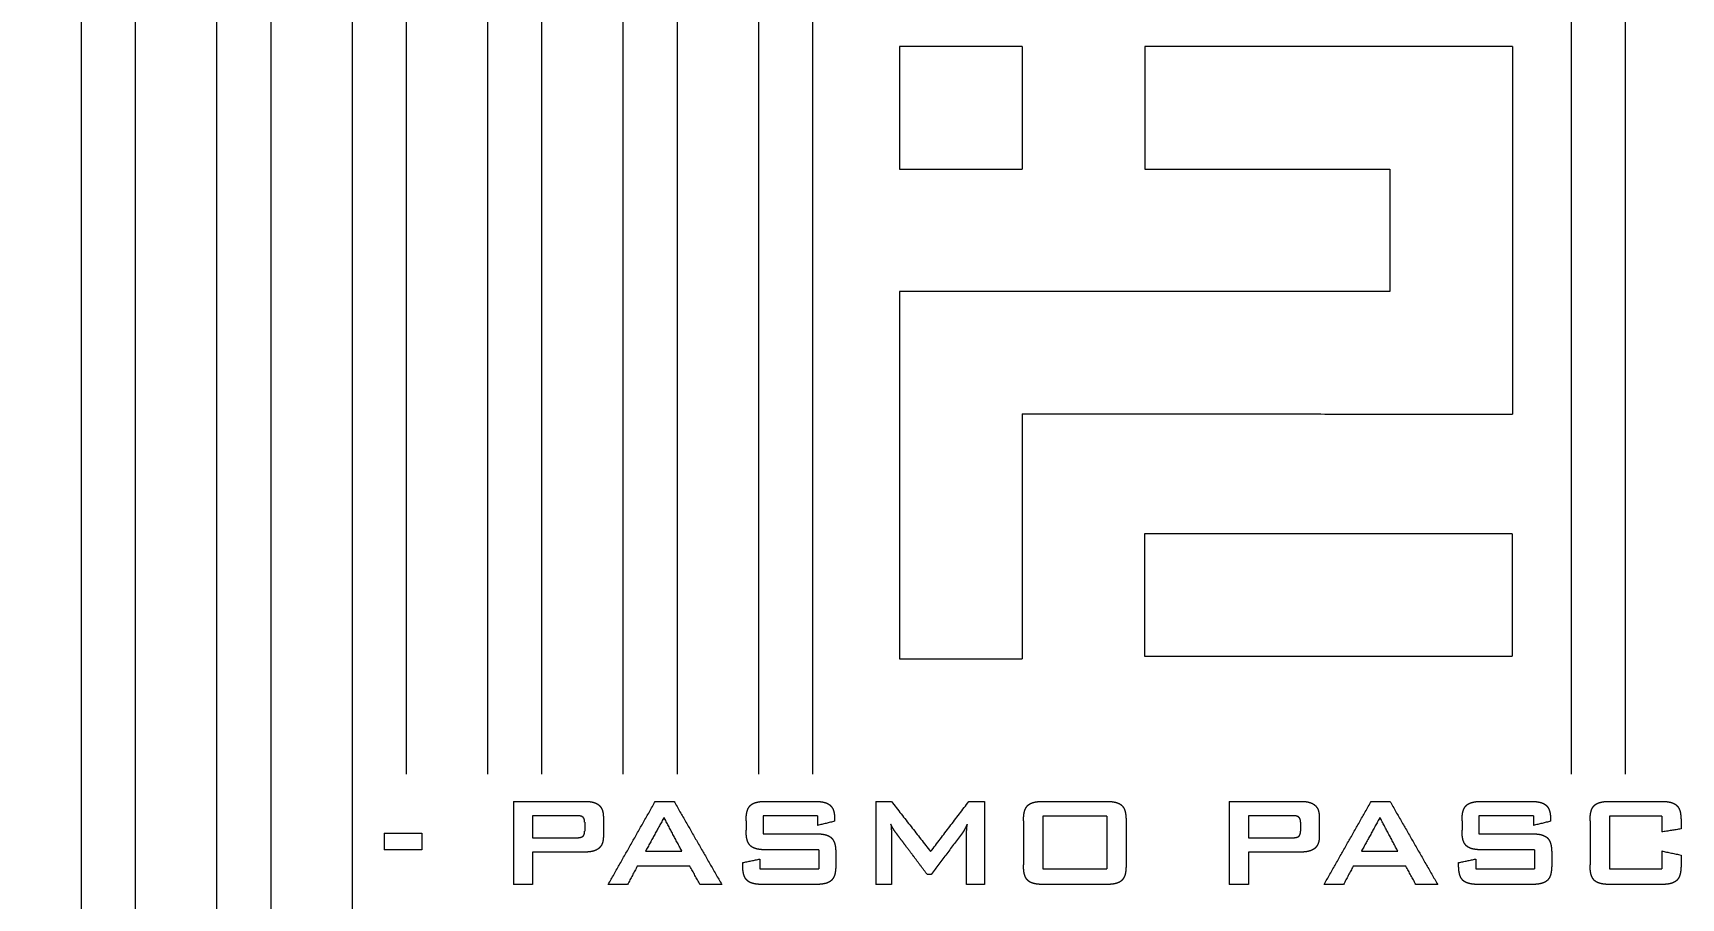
# Model space of a CAD drawing. Header units: millimetres. Extents: x 101 to 1819, y 134 to 1482.
# Drawn here: x 341.2 to 402, y 1098.3 to 1130.3 of the extents above; entities that cross this region are included whole.
import ezdxf

# ---------------------------------------------------------------- set-up
doc = ezdxf.new("R2010")
doc.units = ezdxf.units.MM
doc.layers.add('1', color=7, linetype='Continuous', lineweight=18)
doc.layers.add('尺寸线层', color=3, linetype='Continuous', lineweight=18)
doc.styles.add('HZ', font='', dxfattribs={"width": 0.8})
doc.styles.get('HZ').set_extended_font_data('宋体')
doc.dimstyles.new('JP20', dxfattribs={"dimtxt": 20, "dimasz": 18, "dimexe": 0.18, "dimexo": 0.0625, "dimgap": 0.09, "dimtad": 1, "dimdec": 1, "dimzin": 12, "dimdsep": 46, "dimtxsty": 'HZ', "dimcen": 0.09, "dimdle": 36, "dimclrd": 136, "dimclre": 4, "dimclrt": 6, "dimadec": 0, "dimazin": 0, "dimtfac": 1, "dimtdec": 1, "dimtmove": 0, "dimatfit": 3, "dimfxl": 1, "dimtolj": 1, "dimarcsym": 0})

# ---------------------------------------------------------------- blocks, each defined once
blk = doc.blocks.new('*X10')
at = {"layer": 'Defpoints', "color": 0}
for p in [(391.988, 1350.095), (123.921, 893.095), (310.856, 893.095)]:
    blk.add_point(p, dxfattribs=at)
at = {"layer": '尺寸线层', "color": 4, "linetype": 'Continuous', "lineweight": -2}
for p, q in [((391.926, 1350.095), (123.741, 1350.095)), ((310.794, 893.095), (123.741, 893.095))]:
    blk.add_line(p, q, dxfattribs=at)
at = {"layer": '尺寸线层', "color": 136, "linetype": 'Continuous', "lineweight": -2}
blk.add_line((123.921, 1332.095), (123.921, 911.095), dxfattribs=at)
at = {"layer": '尺寸线层', "color": 136}
for points in [[(126.921, 1332.095), (120.921, 1332.095), (123.921, 1350.095)], [(120.921, 911.095), (126.921, 911.095), (123.921, 893.095)]]:
    blk.add_solid(points, dxfattribs=at)
at = {"layer": '尺寸线层', "color": 6, "insert": (113.831, 1121.595), "char_height": 20, "attachment_point": 5, "rotation": 90, "style": 'HZ', "bg_fill": 3, "box_fill_scale": 1.1, "bg_fill_color": 256, "bg_fill_true_color": 13158600, "bg_fill_transparency": 0}
blk.add_mtext('\\A1;457', dxfattribs=at)

msp = doc.modelspace()

# ---------------------------------------------------------------- linework, layer by layer
at = {"layer": '1', "color": 0, "linetype": 'Continuous', "lineweight": 15}
for p, q in [((342.988, 1298.094), (342.988, 998.741)), ((344.988, 1298.094), (344.988, 997.748)), ((347.988, 1298.093), (347.988, 996.194)), ((349.988, 1247.969), (349.988, 995.118)), ((352.988, 1240.066), (352.988, 993.442)), ((354.988, 1236.857), (354.988, 1102.921)), ((357.988, 1233.239), (357.988, 1102.921)), ((359.988, 1231.337), (359.988, 1102.921)), ((399.988, 1216.295), (399.988, 1102.921)), ((362.988, 1215.794), (362.988, 1102.921)), ((364.988, 1215.795), (364.988, 1102.921)), ((397.988, 1215.795), (397.988, 1102.921)), ((367.988, 1200.135), (367.988, 1102.921)), ((369.988, 1196.943), (369.988, 1102.921)), ((373.195, 1129.797), (373.195, 1125.272)), ((377.72, 1129.797), (377.72, 1125.272)), ((382.247, 1129.797), (382.247, 1125.272)), ((395.821, 1129.797), (395.821, 1116.223)), ((391.296, 1125.272), (391.296, 1120.753)), ((377.726, 1116.228), (377.726, 1107.182)), ((382.238, 1111.801), (382.238, 1107.276)), ((395.811, 1111.801), (395.811, 1107.276)), ((358.944, 1101.921), (358.944, 1098.849)), ((372.321, 1101.921), (372.321, 1098.849)), ((376.334, 1101.921), (376.334, 1098.849)), ((385.37, 1101.921), (385.37, 1098.849)), ((359.647, 1101.391), (359.647, 1100.576)), ((361.576, 1101.147), (361.576, 1100.82)), ((362.267, 1101.326), (362.267, 1100.641)), ((367.535, 1101.195), (367.535, 1100.856)), ((368.16, 1101.386), (368.16, 1100.725)), ((370.172, 1101.386), (370.172, 1101.034)), ((377.774, 1101.195), (377.774, 1099.576)), ((378.488, 1101.373), (378.488, 1099.427)), ((380.846, 1101.373), (380.846, 1099.427)), ((381.56, 1101.195), (381.56, 1099.576)), ((386.073, 1101.391), (386.073, 1100.576)), ((388.002, 1101.147), (388.002, 1100.82)), ((388.692, 1101.326), (388.692, 1100.641)), ((393.96, 1101.195), (393.96, 1100.856)), ((394.586, 1101.386), (394.586, 1100.725)), ((396.598, 1101.386), (396.598, 1101.034)), ((398.687, 1101.195), (398.687, 1099.576)), ((399.401, 1101.373), (399.401, 1099.427)), ((401.33, 1101.373), (401.33, 1100.79)), ((402.045, 1101.195), (402.045, 1100.903)), ((354.176, 1100.742), (354.176, 1100.129)), ((355.563, 1100.742), (355.563, 1100.129)), ((359.647, 1100.046), (359.647, 1098.849)), ((370.214, 1100.129), (370.214, 1099.427)), ((370.845, 1099.998), (370.845, 1099.576)), ((386.073, 1100.046), (386.073, 1098.849)), ((396.639, 1100.129), (396.639, 1099.427)), ((397.271, 1099.998), (397.271, 1099.576)), ((401.33, 1100.087), (401.33, 1099.427)), ((402.045, 1099.939), (402.045, 1099.576)), ((368.041, 1099.79), (368.041, 1099.427)), ((394.466, 1099.79), (394.466, 1099.427))]:
    msp.add_line(p, q, dxfattribs=at)
for points, degree in [([(377.72, 1129.797), (373.195, 1129.797)], 1), ([(395.821, 1129.797), (382.247, 1129.797)], 1), ([(373.195, 1125.272), (377.72, 1125.272)], 1), ([(382.247, 1125.272), (391.296, 1125.272)], 1), ([(373.192, 1120.753), (373.202, 1107.182)], 1), ([(391.296, 1120.753), (373.192, 1120.753)], 1), ([(377.726, 1116.228), (395.821, 1116.223)], 1), ([(395.811, 1111.801), (382.238, 1111.801)], 1), ([(373.202, 1107.182), (377.726, 1107.182)], 1), ([(382.238, 1107.276), (395.811, 1107.276)], 1), ([(358.944, 1101.921), (361.576, 1101.921)], 1), ([(361.576, 1101.921), (361.633, 1101.92)], 1), ([(361.633, 1101.92), (361.688, 1101.918)], 1), ([(361.688, 1101.918), (361.741, 1101.913)], 1), ([(361.741, 1101.913), (361.79, 1101.907)], 1), ([(361.79, 1101.907), (361.838, 1101.899)], 1), ([(361.838, 1101.899), (361.882, 1101.889)], 1), ([(361.882, 1101.889), (361.924, 1101.876)], 1), ([(361.924, 1101.876), (361.964, 1101.862)], 1), ([(361.964, 1101.862), (362.001, 1101.846)], 1), ([(362.001, 1101.846), (362.036, 1101.828)], 1), ([(362.036, 1101.828), (362.068, 1101.807)], 1), ([(362.068, 1101.807), (362.098, 1101.784)], 1), ([(362.098, 1101.784), (362.125, 1101.759)], 1), ([(362.125, 1101.759), (362.15, 1101.732)], 1), ([(362.15, 1101.732), (362.172, 1101.703)], 1), ([(362.172, 1101.703), (362.192, 1101.671)], 1), ([(362.445, 1098.849), (364.183, 1101.921)], 1), ([(364.183, 1101.921), (364.874, 1101.921)], 1), ([(364.874, 1101.921), (366.636, 1098.849)], 1), ([(367.624, 1101.679), (367.646, 1101.714)], 1), ([(367.646, 1101.714), (367.671, 1101.746)], 1), ([(367.671, 1101.746), (367.699, 1101.775)], 1), ([(367.699, 1101.775), (367.73, 1101.801)], 1), ([(367.73, 1101.801), (367.764, 1101.824)], 1), ([(367.764, 1101.824), (367.802, 1101.844)], 1), ([(367.802, 1101.844), (367.843, 1101.861)], 1), ([(367.843, 1101.861), (367.887, 1101.876)], 1), ([(367.887, 1101.876), (367.934, 1101.889)], 1), ([(367.934, 1101.889), (367.985, 1101.899)], 1), ([(367.985, 1101.899), (368.04, 1101.908)], 1), ([(368.04, 1101.908), (368.098, 1101.914)], 1), ([(368.098, 1101.914), (368.16, 1101.918)], 1), ([(368.16, 1101.918), (368.227, 1101.92)], 1), ([(368.227, 1101.92), (368.297, 1101.921)], 1), ([(368.297, 1101.921), (370.041, 1101.921)], 1), ([(370.041, 1101.921), (370.108, 1101.921)], 1), ([(370.108, 1101.921), (370.171, 1101.918)], 1), ([(370.171, 1101.918), (370.231, 1101.914)], 1), ([(370.231, 1101.914), (370.288, 1101.908)], 1), ([(370.288, 1101.908), (370.341, 1101.9)], 1), ([(370.341, 1101.9), (370.391, 1101.891)], 1), ([(370.391, 1101.891), (370.438, 1101.879)], 1), ([(370.438, 1101.879), (370.482, 1101.865)], 1), ([(370.482, 1101.865), (370.523, 1101.848)], 1), ([(370.523, 1101.848), (370.561, 1101.829)], 1), ([(370.561, 1101.829), (370.596, 1101.808)], 1), ([(370.596, 1101.808), (370.628, 1101.784)], 1), ([(370.628, 1101.784), (370.657, 1101.757)], 1), ([(370.657, 1101.757), (370.683, 1101.727)], 1), ([(370.683, 1101.727), (370.706, 1101.694)], 1), ([(370.706, 1101.694), (370.727, 1101.658)], 1), ([(372.321, 1101.921), (372.898, 1101.921)], 1), ([(372.898, 1101.921), (374.345, 1100.064)], 1), ([(374.345, 1100.064), (375.762, 1101.921)], 1), ([(375.762, 1101.921), (376.334, 1101.921)], 1), ([(377.863, 1101.679), (377.885, 1101.714)], 1), ([(377.885, 1101.714), (377.91, 1101.746)], 1), ([(377.91, 1101.746), (377.938, 1101.775)], 1), ([(377.938, 1101.775), (377.97, 1101.801)], 1), ([(377.97, 1101.801), (378.004, 1101.824)], 1), ([(378.004, 1101.824), (378.041, 1101.844)], 1), ([(378.041, 1101.844), (378.082, 1101.861)], 1), ([(378.082, 1101.861), (378.126, 1101.876)], 1), ([(378.126, 1101.876), (378.173, 1101.889)], 1), ([(378.173, 1101.889), (378.224, 1101.899)], 1), ([(378.224, 1101.899), (378.279, 1101.908)], 1), ([(378.279, 1101.908), (378.337, 1101.914)], 1), ([(378.337, 1101.914), (378.4, 1101.918)], 1), ([(378.4, 1101.918), (378.466, 1101.92)], 1), ([(378.466, 1101.92), (378.536, 1101.921)], 1), ([(378.536, 1101.921), (380.798, 1101.921)], 1), ([(380.798, 1101.921), (380.869, 1101.92)], 1), ([(380.869, 1101.92), (380.935, 1101.918)], 1), ([(380.935, 1101.918), (380.997, 1101.914)], 1), ([(380.997, 1101.914), (381.055, 1101.908)], 1), ([(381.055, 1101.908), (381.11, 1101.899)], 1), ([(381.11, 1101.899), (381.161, 1101.889)], 1), ([(381.161, 1101.889), (381.209, 1101.876)], 1), ([(381.209, 1101.876), (381.253, 1101.861)], 1), ([(381.253, 1101.861), (381.293, 1101.844)], 1), ([(381.293, 1101.844), (381.331, 1101.824)], 1), ([(381.331, 1101.824), (381.365, 1101.801)], 1), ([(381.365, 1101.801), (381.396, 1101.775)], 1), ([(381.396, 1101.775), (381.424, 1101.746)], 1), ([(381.424, 1101.746), (381.449, 1101.714)], 1), ([(381.449, 1101.714), (381.472, 1101.679)], 1), ([(385.37, 1101.921), (388.002, 1101.921)], 1), ([(388.002, 1101.921), (388.059, 1101.92)], 1), ([(388.059, 1101.92), (388.114, 1101.918)], 1), ([(388.114, 1101.918), (388.166, 1101.913)], 1), ([(388.166, 1101.913), (388.216, 1101.907)], 1), ([(388.216, 1101.907), (388.263, 1101.899)], 1), ([(388.263, 1101.899), (388.308, 1101.889)], 1), ([(388.308, 1101.889), (388.35, 1101.876)], 1), ([(388.35, 1101.876), (388.39, 1101.862)], 1), ([(388.39, 1101.862), (388.427, 1101.846)], 1), ([(388.427, 1101.846), (388.461, 1101.828)], 1), ([(388.461, 1101.828), (388.494, 1101.807)], 1), ([(388.494, 1101.807), (388.523, 1101.784)], 1), ([(388.523, 1101.784), (388.551, 1101.759)], 1), ([(388.551, 1101.759), (388.575, 1101.732)], 1), ([(388.575, 1101.732), (388.598, 1101.703)], 1), ([(388.598, 1101.703), (388.618, 1101.671)], 1), ([(388.87, 1098.849), (390.609, 1101.921)], 1), ([(390.609, 1101.921), (391.3, 1101.921)], 1), ([(391.3, 1101.921), (393.062, 1098.849)], 1), ([(394.049, 1101.679), (394.071, 1101.714)], 1), ([(394.071, 1101.714), (394.097, 1101.746)], 1), ([(394.097, 1101.746), (394.125, 1101.775)], 1), ([(394.125, 1101.775), (394.156, 1101.801)], 1), ([(394.156, 1101.801), (394.19, 1101.824)], 1), ([(394.19, 1101.824), (394.227, 1101.844)], 1), ([(394.227, 1101.844), (394.268, 1101.861)], 1), ([(394.268, 1101.861), (394.312, 1101.876)], 1), ([(394.312, 1101.876), (394.36, 1101.889)], 1), ([(394.36, 1101.889), (394.411, 1101.899)], 1), ([(394.411, 1101.899), (394.465, 1101.908)], 1), ([(394.465, 1101.908), (394.524, 1101.914)], 1), ([(394.524, 1101.914), (394.586, 1101.918)], 1), ([(394.586, 1101.918), (394.652, 1101.92)], 1), ([(394.652, 1101.92), (394.722, 1101.921)], 1), ([(394.722, 1101.921), (396.467, 1101.921)], 1), ([(396.467, 1101.921), (396.534, 1101.921)], 1), ([(396.534, 1101.921), (396.597, 1101.918)], 1), ([(396.597, 1101.918), (396.657, 1101.914)], 1), ([(396.657, 1101.914), (396.714, 1101.908)], 1), ([(396.714, 1101.908), (396.767, 1101.9)], 1), ([(396.767, 1101.9), (396.817, 1101.891)], 1), ([(396.817, 1101.891), (396.864, 1101.879)], 1), ([(396.864, 1101.879), (396.908, 1101.865)], 1), ([(396.908, 1101.865), (396.949, 1101.848)], 1), ([(396.949, 1101.848), (396.987, 1101.829)], 1), ([(396.987, 1101.829), (397.021, 1101.808)], 1), ([(397.021, 1101.808), (397.053, 1101.784)], 1), ([(397.053, 1101.784), (397.082, 1101.757)], 1), ([(397.082, 1101.757), (397.109, 1101.727)], 1), ([(397.109, 1101.727), (397.132, 1101.694)], 1), ([(397.132, 1101.694), (397.153, 1101.658)], 1), ([(398.776, 1101.679), (398.798, 1101.714)], 1), ([(398.798, 1101.714), (398.823, 1101.746)], 1), ([(398.823, 1101.746), (398.851, 1101.775)], 1), ([(398.851, 1101.775), (398.883, 1101.801)], 1), ([(398.883, 1101.801), (398.917, 1101.824)], 1), ([(398.917, 1101.824), (398.954, 1101.844)], 1), ([(398.954, 1101.844), (398.995, 1101.861)], 1), ([(398.995, 1101.861), (399.039, 1101.876)], 1), ([(399.039, 1101.876), (399.086, 1101.889)], 1), ([(399.086, 1101.889), (399.137, 1101.899)], 1), ([(399.137, 1101.899), (399.192, 1101.908)], 1), ([(399.192, 1101.908), (399.25, 1101.914)], 1), ([(399.25, 1101.914), (399.313, 1101.918)], 1), ([(399.313, 1101.918), (399.379, 1101.92)], 1), ([(399.379, 1101.92), (399.449, 1101.921)], 1), ([(399.449, 1101.921), (401.283, 1101.921)], 1), ([(401.283, 1101.921), (401.353, 1101.92)], 1), ([(401.353, 1101.92), (401.419, 1101.918)], 1), ([(401.419, 1101.918), (401.481, 1101.914)], 1), ([(401.481, 1101.914), (401.54, 1101.908)], 1), ([(401.54, 1101.908), (401.594, 1101.899)], 1), ([(401.594, 1101.899), (401.645, 1101.889)], 1), ([(401.645, 1101.889), (401.693, 1101.876)], 1), ([(401.693, 1101.876), (401.737, 1101.861)], 1), ([(401.737, 1101.861), (401.778, 1101.844)], 1), ([(401.778, 1101.844), (401.815, 1101.824)], 1), ([(401.815, 1101.824), (401.849, 1101.801)], 1), ([(401.849, 1101.801), (401.88, 1101.775)], 1), ([(401.88, 1101.775), (401.908, 1101.746)], 1), ([(401.908, 1101.746), (401.934, 1101.714)], 1), ([(401.934, 1101.714), (401.956, 1101.679)], 1), ([(361.281, 1101.391), (359.647, 1101.391)], 1), ([(361.307, 1101.39), (361.281, 1101.391)], 1), ([(361.332, 1101.389), (361.307, 1101.39)], 1), ([(361.355, 1101.387), (361.332, 1101.389)], 1), ([(361.377, 1101.385), (361.355, 1101.387)], 1), ([(361.398, 1101.382), (361.377, 1101.385)], 1), ([(361.417, 1101.378), (361.398, 1101.382)], 1), ([(361.436, 1101.373), (361.417, 1101.378)], 1), ([(361.453, 1101.368), (361.436, 1101.373)], 1), ([(361.469, 1101.361), (361.453, 1101.368)], 1), ([(361.484, 1101.354), (361.469, 1101.361)], 1), ([(361.498, 1101.345), (361.484, 1101.354)], 1), ([(361.51, 1101.336), (361.498, 1101.345)], 1), ([(361.522, 1101.325), (361.51, 1101.336)], 1), ([(361.532, 1101.314), (361.522, 1101.325)], 1), ([(361.542, 1101.301), (361.532, 1101.314)], 1), ([(361.55, 1101.286), (361.542, 1101.301)], 1), ([(361.557, 1101.271), (361.55, 1101.286)], 1), ([(361.563, 1101.254), (361.557, 1101.271)], 1), ([(361.567, 1101.236), (361.563, 1101.254)], 1), ([(361.571, 1101.216), (361.567, 1101.236)], 1), ([(361.574, 1101.195), (361.571, 1101.216)], 1), ([(361.575, 1101.172), (361.574, 1101.195)], 1), ([(361.576, 1101.147), (361.575, 1101.172)], 1), ([(362.192, 1101.671), (362.21, 1101.636)], 1), ([(362.21, 1101.636), (362.225, 1101.6)], 1), ([(362.225, 1101.6), (362.238, 1101.561)], 1), ([(362.238, 1101.561), (362.248, 1101.519)], 1), ([(362.248, 1101.519), (362.256, 1101.475)], 1), ([(362.256, 1101.475), (362.262, 1101.428)], 1), ([(362.262, 1101.428), (362.265, 1101.378)], 1), ([(362.265, 1101.378), (362.267, 1101.326)], 1), ([(364.505, 1101.326), (363.82, 1100.076)], 1), ([(365.166, 1100.076), (364.505, 1101.326)], 1), ([(367.535, 1101.195), (367.536, 1101.265)], 1), ([(367.536, 1101.265), (367.539, 1101.331)], 1), ([(367.539, 1101.331), (367.544, 1101.392)], 1), ([(367.544, 1101.392), (367.551, 1101.449)], 1), ([(367.551, 1101.449), (367.561, 1101.503)], 1), ([(367.561, 1101.503), (367.573, 1101.552)], 1), ([(367.573, 1101.552), (367.587, 1101.598)], 1), ([(367.587, 1101.598), (367.604, 1101.64)], 1), ([(367.604, 1101.64), (367.624, 1101.679)], 1), ([(370.172, 1101.386), (368.16, 1101.386)], 1), ([(370.803, 1101.183), (370.172, 1101.034)], 1), ([(370.727, 1101.658), (370.746, 1101.619)], 1), ([(370.746, 1101.619), (370.761, 1101.577)], 1), ([(370.761, 1101.577), (370.774, 1101.531)], 1), ([(370.774, 1101.531), (370.785, 1101.482)], 1), ([(370.785, 1101.482), (370.793, 1101.429)], 1), ([(370.793, 1101.429), (370.799, 1101.373)], 1), ([(370.799, 1101.373), (370.802, 1101.313)], 1), ([(370.802, 1101.313), (370.803, 1101.248), (370.803, 1101.183)], 2), ([(377.774, 1101.195), (377.775, 1101.265)], 1), ([(377.775, 1101.265), (377.778, 1101.331)], 1), ([(377.778, 1101.331), (377.783, 1101.392)], 1), ([(377.783, 1101.392), (377.79, 1101.449)], 1), ([(377.79, 1101.449), (377.8, 1101.503)], 1), ([(377.8, 1101.503), (377.812, 1101.552)], 1), ([(377.812, 1101.552), (377.826, 1101.598)], 1), ([(377.826, 1101.598), (377.843, 1101.64)], 1), ([(377.843, 1101.64), (377.863, 1101.679)], 1), ([(380.846, 1101.373), (378.488, 1101.373)], 1), ([(381.472, 1101.679), (381.491, 1101.64)], 1), ([(381.491, 1101.64), (381.508, 1101.598)], 1), ([(381.508, 1101.598), (381.523, 1101.552)], 1), ([(381.523, 1101.552), (381.535, 1101.503)], 1), ([(381.535, 1101.503), (381.544, 1101.449)], 1), ([(381.544, 1101.449), (381.551, 1101.392)], 1), ([(381.551, 1101.392), (381.556, 1101.331)], 1), ([(381.556, 1101.331), (381.559, 1101.265)], 1), ([(381.559, 1101.265), (381.56, 1101.195)], 1), ([(387.707, 1101.391), (386.073, 1101.391)], 1), ([(387.733, 1101.39), (387.707, 1101.391)], 1), ([(387.757, 1101.389), (387.733, 1101.39)], 1), ([(387.78, 1101.387), (387.757, 1101.389)], 1), ([(387.802, 1101.385), (387.78, 1101.387)], 1), ([(387.823, 1101.382), (387.802, 1101.385)], 1), ([(387.843, 1101.378), (387.823, 1101.382)], 1), ([(387.861, 1101.373), (387.843, 1101.378)], 1), ([(387.879, 1101.368), (387.861, 1101.373)], 1), ([(387.895, 1101.361), (387.879, 1101.368)], 1), ([(387.91, 1101.354), (387.895, 1101.361)], 1), ([(387.923, 1101.345), (387.91, 1101.354)], 1), ([(387.936, 1101.336), (387.923, 1101.345)], 1), ([(387.948, 1101.325), (387.936, 1101.336)], 1), ([(387.958, 1101.314), (387.948, 1101.325)], 1), ([(387.967, 1101.301), (387.958, 1101.314)], 1), ([(387.975, 1101.286), (387.967, 1101.301)], 1), ([(387.982, 1101.271), (387.975, 1101.286)], 1), ([(387.988, 1101.254), (387.982, 1101.271)], 1), ([(387.993, 1101.236), (387.988, 1101.254)], 1), ([(387.997, 1101.216), (387.993, 1101.236)], 1), ([(387.999, 1101.195), (387.997, 1101.216)], 1), ([(388.001, 1101.172), (387.999, 1101.195)], 1), ([(388.002, 1101.147), (388.001, 1101.172)], 1), ([(388.618, 1101.671), (388.635, 1101.636)], 1), ([(388.635, 1101.636), (388.651, 1101.6)], 1), ([(388.651, 1101.6), (388.663, 1101.561)], 1), ([(388.663, 1101.561), (388.674, 1101.519)], 1), ([(388.674, 1101.519), (388.682, 1101.475)], 1), ([(388.682, 1101.475), (388.688, 1101.428)], 1), ([(388.688, 1101.428), (388.691, 1101.378)], 1), ([(388.691, 1101.378), (388.692, 1101.326)], 1), ([(390.931, 1101.326), (390.246, 1100.076)], 1), ([(391.591, 1100.076), (390.931, 1101.326)], 1), ([(393.96, 1101.195), (393.961, 1101.265)], 1), ([(393.961, 1101.265), (393.964, 1101.331)], 1), ([(393.964, 1101.331), (393.969, 1101.392)], 1), ([(393.969, 1101.392), (393.977, 1101.449)], 1), ([(393.977, 1101.449), (393.986, 1101.503)], 1), ([(393.986, 1101.503), (393.998, 1101.552)], 1), ([(393.998, 1101.552), (394.013, 1101.598)], 1), ([(394.013, 1101.598), (394.03, 1101.64)], 1), ([(394.03, 1101.64), (394.049, 1101.679)], 1), ([(396.598, 1101.386), (394.586, 1101.386)], 1), ([(397.229, 1101.183), (396.598, 1101.034)], 1), ([(397.153, 1101.658), (397.171, 1101.619)], 1), ([(397.171, 1101.619), (397.187, 1101.577)], 1), ([(397.187, 1101.577), (397.2, 1101.531)], 1), ([(397.2, 1101.531), (397.211, 1101.482)], 1), ([(397.211, 1101.482), (397.219, 1101.429)], 1), ([(397.219, 1101.429), (397.224, 1101.373)], 1), ([(397.224, 1101.373), (397.228, 1101.313)], 1), ([(397.228, 1101.313), (397.229, 1101.248), (397.229, 1101.183)], 2), ([(398.687, 1101.195), (398.688, 1101.265)], 1), ([(398.688, 1101.265), (398.691, 1101.331)], 1), ([(398.691, 1101.331), (398.696, 1101.392)], 1), ([(398.696, 1101.392), (398.703, 1101.449)], 1), ([(398.703, 1101.449), (398.713, 1101.503)], 1), ([(398.713, 1101.503), (398.725, 1101.552)], 1), ([(398.725, 1101.552), (398.739, 1101.598)], 1), ([(398.739, 1101.598), (398.756, 1101.64)], 1), ([(398.756, 1101.64), (398.776, 1101.679)], 1), ([(401.33, 1101.373), (399.401, 1101.373)], 1), ([(401.956, 1101.679), (401.976, 1101.64)], 1), ([(401.976, 1101.64), (401.993, 1101.598)], 1), ([(401.993, 1101.598), (402.007, 1101.552)], 1), ([(402.007, 1101.552), (402.019, 1101.503)], 1), ([(402.019, 1101.503), (402.028, 1101.449)], 1), ([(402.028, 1101.449), (402.036, 1101.392)], 1), ([(402.036, 1101.392), (402.041, 1101.331)], 1), ([(402.041, 1101.331), (402.044, 1101.265)], 1), ([(402.044, 1101.265), (402.045, 1101.195)], 1), ([(354.176, 1100.742), (355.563, 1100.742)], 1), ([(359.647, 1100.576), (361.281, 1100.576)], 1), ([(361.281, 1100.576), (361.307, 1100.577)], 1), ([(361.307, 1100.577), (361.332, 1100.578)], 1), ([(361.332, 1100.578), (361.355, 1100.58)], 1), ([(361.355, 1100.58), (361.377, 1100.582)], 1), ([(361.377, 1100.582), (361.398, 1100.586)], 1), ([(361.398, 1100.586), (361.417, 1100.59)], 1), ([(361.417, 1100.59), (361.436, 1100.594)], 1), ([(361.436, 1100.594), (361.453, 1100.6)], 1), ([(361.453, 1100.6), (361.469, 1100.606)], 1), ([(361.469, 1100.606), (361.484, 1100.614)], 1), ([(361.484, 1100.614), (361.498, 1100.622)], 1), ([(361.498, 1100.622), (361.51, 1100.632)], 1), ([(361.51, 1100.632), (361.522, 1100.642)], 1), ([(361.522, 1100.642), (361.532, 1100.654)], 1), ([(361.532, 1100.654), (361.542, 1100.667)], 1), ([(361.542, 1100.667), (361.55, 1100.681)], 1), ([(361.55, 1100.681), (361.557, 1100.696)], 1), ([(361.557, 1100.696), (361.563, 1100.713)], 1), ([(361.563, 1100.713), (361.567, 1100.732)], 1), ([(361.567, 1100.732), (361.571, 1100.751)], 1), ([(361.571, 1100.751), (361.574, 1100.773)], 1), ([(361.574, 1100.773), (361.575, 1100.795)], 1), ([(361.575, 1100.795), (361.576, 1100.82)], 1), ([(362.256, 1100.493), (362.248, 1100.448)], 1), ([(362.262, 1100.54), (362.256, 1100.493)], 1), ([(362.265, 1100.589), (362.262, 1100.54)], 1), ([(362.267, 1100.641), (362.265, 1100.589)], 1), ([(367.536, 1100.786), (367.535, 1100.856)], 1), ([(367.539, 1100.72), (367.536, 1100.786)], 1), ([(367.544, 1100.659), (367.539, 1100.72)], 1), ([(367.551, 1100.601), (367.544, 1100.659)], 1), ([(367.561, 1100.548), (367.551, 1100.601)], 1), ([(367.573, 1100.499), (367.561, 1100.548)], 1), ([(367.587, 1100.453), (367.573, 1100.499)], 1), ([(368.16, 1100.725), (370.077, 1100.725)], 1), ([(370.077, 1100.725), (370.147, 1100.724)], 1), ([(370.147, 1100.724), (370.213, 1100.722)], 1), ([(370.213, 1100.722), (370.276, 1100.717)], 1), ([(370.276, 1100.717), (370.334, 1100.711)], 1), ([(370.334, 1100.711), (370.389, 1100.703)], 1), ([(370.389, 1100.703), (370.441, 1100.693)], 1), ([(370.441, 1100.693), (370.488, 1100.68)], 1), ([(370.488, 1100.68), (370.533, 1100.665)], 1), ([(370.533, 1100.665), (370.574, 1100.647)], 1), ([(370.574, 1100.647), (370.611, 1100.627)], 1), ([(370.611, 1100.627), (370.646, 1100.604)], 1), ([(370.646, 1100.604), (370.677, 1100.578)], 1), ([(370.677, 1100.578), (370.706, 1100.549)], 1), ([(370.706, 1100.549), (370.731, 1100.517)], 1), ([(370.731, 1100.517), (370.754, 1100.482)], 1), ([(370.754, 1100.482), (370.774, 1100.443)], 1), ([(372.887, 1101.061), (372.881, 1101.076)], 1), ([(372.893, 1101.046), (372.887, 1101.061)], 1), ([(372.899, 1101.032), (372.893, 1101.046)], 1), ([(372.906, 1101.018), (372.899, 1101.032)], 1), ([(372.913, 1101.004), (372.906, 1101.018)], 1), ([(372.92, 1100.99), (372.913, 1101.004)], 1), ([(372.927, 1100.976), (372.92, 1100.99)], 1), ([(372.934, 1100.962), (372.927, 1100.976)], 1), ([(372.941, 1100.949), (372.934, 1100.962)], 1), ([(372.949, 1100.936), (372.941, 1100.949)], 1), ([(372.956, 1100.922), (372.949, 1100.936)], 1), ([(372.964, 1100.909), (372.956, 1100.922)], 1), ([(372.972, 1100.896), (372.964, 1100.909)], 1), ([(372.98, 1100.883), (372.972, 1100.896)], 1), ([(372.988, 1100.871), (372.98, 1100.883)], 1), ([(372.996, 1100.858), (372.988, 1100.871)], 1), ([(373.004, 1100.846), (372.996, 1100.858)], 1), ([(375.518, 1100.754), (374.363, 1099.218)], 1), ([(375.525, 1100.764), (375.518, 1100.754)], 1), ([(375.532, 1100.773), (375.525, 1100.764)], 1), ([(375.538, 1100.783), (375.532, 1100.773)], 1), ([(375.545, 1100.793), (375.538, 1100.783)], 1), ([(375.552, 1100.804), (375.545, 1100.793)], 1), ([(375.559, 1100.815), (375.552, 1100.804)], 1), ([(375.567, 1100.827), (375.559, 1100.815)], 1), ([(375.574, 1100.839), (375.567, 1100.827)], 1), ([(375.581, 1100.851), (375.574, 1100.839)], 1), ([(375.697, 1101.076), (375.63, 1100.937), (375.581, 1100.851)], 2), ([(386.073, 1100.576), (387.707, 1100.576)], 1), ([(387.707, 1100.576), (387.733, 1100.577)], 1), ([(387.733, 1100.577), (387.757, 1100.578)], 1), ([(387.757, 1100.578), (387.78, 1100.58)], 1), ([(387.78, 1100.58), (387.802, 1100.582)], 1), ([(387.802, 1100.582), (387.823, 1100.586)], 1), ([(387.823, 1100.586), (387.843, 1100.59)], 1), ([(387.843, 1100.59), (387.861, 1100.594)], 1), ([(387.861, 1100.594), (387.879, 1100.6)], 1), ([(387.879, 1100.6), (387.895, 1100.606)], 1), ([(387.895, 1100.606), (387.91, 1100.614)], 1), ([(387.91, 1100.614), (387.923, 1100.622)], 1), ([(387.923, 1100.622), (387.936, 1100.632)], 1), ([(387.936, 1100.632), (387.948, 1100.642)], 1), ([(387.948, 1100.642), (387.958, 1100.654)], 1), ([(387.958, 1100.654), (387.967, 1100.667)], 1), ([(387.967, 1100.667), (387.975, 1100.681)], 1), ([(387.975, 1100.681), (387.982, 1100.696)], 1), ([(387.982, 1100.696), (387.988, 1100.713)], 1), ([(387.988, 1100.713), (387.993, 1100.732)], 1), ([(387.993, 1100.732), (387.997, 1100.751)], 1), ([(387.997, 1100.751), (387.999, 1100.773)], 1), ([(387.999, 1100.773), (388.001, 1100.795)], 1), ([(388.001, 1100.795), (388.002, 1100.82)], 1), ([(388.682, 1100.493), (388.674, 1100.448)], 1), ([(388.688, 1100.54), (388.682, 1100.493)], 1), ([(388.691, 1100.589), (388.688, 1100.54)], 1), ([(388.692, 1100.641), (388.691, 1100.589)], 1), ([(393.961, 1100.786), (393.96, 1100.856)], 1), ([(393.964, 1100.72), (393.961, 1100.786)], 1), ([(393.969, 1100.659), (393.964, 1100.72)], 1), ([(393.977, 1100.601), (393.969, 1100.659)], 1), ([(393.986, 1100.548), (393.977, 1100.601)], 1), ([(393.998, 1100.499), (393.986, 1100.548)], 1), ([(394.013, 1100.453), (393.998, 1100.499)], 1), ([(394.586, 1100.725), (396.502, 1100.725)], 1), ([(396.502, 1100.725), (396.573, 1100.724)], 1), ([(396.573, 1100.724), (396.639, 1100.722)], 1), ([(396.639, 1100.722), (396.701, 1100.717)], 1), ([(396.701, 1100.717), (396.76, 1100.711)], 1), ([(396.76, 1100.711), (396.815, 1100.703)], 1), ([(396.815, 1100.703), (396.866, 1100.693)], 1), ([(396.866, 1100.693), (396.914, 1100.68)], 1), ([(396.914, 1100.68), (396.958, 1100.665)], 1), ([(396.958, 1100.665), (396.999, 1100.647)], 1), ([(396.999, 1100.647), (397.037, 1100.627)], 1), ([(397.037, 1100.627), (397.072, 1100.604)], 1), ([(397.072, 1100.604), (397.103, 1100.578)], 1), ([(397.103, 1100.578), (397.132, 1100.549)], 1), ([(397.132, 1100.549), (397.157, 1100.517)], 1), ([(397.157, 1100.517), (397.18, 1100.482)], 1), ([(397.18, 1100.482), (397.2, 1100.443)], 1), ([(402.045, 1100.903), (401.33, 1100.79)], 1), ([(355.563, 1100.129), (354.176, 1100.129)], 1), ([(361.576, 1100.046), (359.647, 1100.046)], 1), ([(361.633, 1100.047), (361.576, 1100.046)], 1), ([(361.688, 1100.05), (361.633, 1100.047)], 1), ([(361.741, 1100.054), (361.688, 1100.05)], 1), ([(361.79, 1100.06), (361.741, 1100.054)], 1), ([(361.838, 1100.069), (361.79, 1100.06)], 1), ([(361.882, 1100.079), (361.838, 1100.069)], 1), ([(361.924, 1100.091), (361.882, 1100.079)], 1), ([(361.964, 1100.105), (361.924, 1100.091)], 1), ([(362.001, 1100.121), (361.964, 1100.105)], 1), ([(362.036, 1100.14), (362.001, 1100.121)], 1), ([(362.068, 1100.16), (362.036, 1100.14)], 1), ([(362.098, 1100.183), (362.068, 1100.16)], 1), ([(362.125, 1100.208), (362.098, 1100.183)], 1), ([(362.15, 1100.235), (362.125, 1100.208)], 1), ([(362.172, 1100.265), (362.15, 1100.235)], 1), ([(362.192, 1100.296), (362.172, 1100.265)], 1), ([(362.21, 1100.331), (362.192, 1100.296)], 1), ([(362.225, 1100.367), (362.21, 1100.331)], 1), ([(362.238, 1100.407), (362.225, 1100.367)], 1), ([(362.248, 1100.448), (362.238, 1100.407)], 1), ([(363.82, 1100.076), (365.166, 1100.076)], 1), ([(367.604, 1100.411), (367.587, 1100.453)], 1), ([(367.624, 1100.372), (367.604, 1100.411)], 1), ([(367.646, 1100.337), (367.624, 1100.372)], 1), ([(367.671, 1100.305), (367.646, 1100.337)], 1), ([(367.699, 1100.276), (367.671, 1100.305)], 1), ([(367.73, 1100.25), (367.699, 1100.276)], 1), ([(367.764, 1100.227), (367.73, 1100.25)], 1), ([(367.802, 1100.207), (367.764, 1100.227)], 1), ([(367.843, 1100.189), (367.802, 1100.207)], 1), ([(367.887, 1100.174), (367.843, 1100.189)], 1), ([(367.934, 1100.161), (367.887, 1100.174)], 1), ([(367.985, 1100.151), (367.934, 1100.161)], 1), ([(368.04, 1100.143), (367.985, 1100.151)], 1), ([(368.098, 1100.137), (368.04, 1100.143)], 1), ([(368.16, 1100.132), (368.098, 1100.137)], 1), ([(368.227, 1100.13), (368.16, 1100.132)], 1), ([(368.297, 1100.129), (368.227, 1100.13)], 1), ([(370.214, 1100.129), (368.297, 1100.129)], 1), ([(370.774, 1100.443), (370.791, 1100.401)], 1), ([(370.791, 1100.401), (370.806, 1100.355)], 1), ([(370.806, 1100.355), (370.818, 1100.306)], 1), ([(370.818, 1100.306), (370.828, 1100.253)], 1), ([(370.828, 1100.253), (370.836, 1100.195)], 1), ([(370.836, 1100.195), (370.841, 1100.134)], 1), ([(370.841, 1100.134), (370.844, 1100.068)], 1), ([(370.844, 1100.068), (370.845, 1099.998)], 1), ([(388.002, 1100.046), (386.073, 1100.046)], 1), ([(388.059, 1100.047), (388.002, 1100.046)], 1), ([(388.114, 1100.05), (388.059, 1100.047)], 1), ([(388.166, 1100.054), (388.114, 1100.05)], 1), ([(388.216, 1100.06), (388.166, 1100.054)], 1), ([(388.263, 1100.069), (388.216, 1100.06)], 1), ([(388.308, 1100.079), (388.263, 1100.069)], 1), ([(388.35, 1100.091), (388.308, 1100.079)], 1), ([(388.39, 1100.105), (388.35, 1100.091)], 1), ([(388.427, 1100.121), (388.39, 1100.105)], 1), ([(388.461, 1100.14), (388.427, 1100.121)], 1), ([(388.494, 1100.16), (388.461, 1100.14)], 1), ([(388.523, 1100.183), (388.494, 1100.16)], 1), ([(388.551, 1100.208), (388.523, 1100.183)], 1), ([(388.575, 1100.235), (388.551, 1100.208)], 1), ([(388.598, 1100.265), (388.575, 1100.235)], 1), ([(388.618, 1100.296), (388.598, 1100.265)], 1), ([(388.635, 1100.331), (388.618, 1100.296)], 1), ([(388.651, 1100.367), (388.635, 1100.331)], 1), ([(388.663, 1100.407), (388.651, 1100.367)], 1), ([(388.674, 1100.448), (388.663, 1100.407)], 1), ([(390.246, 1100.076), (391.591, 1100.076)], 1), ([(394.03, 1100.411), (394.013, 1100.453)], 1), ([(394.049, 1100.372), (394.03, 1100.411)], 1), ([(394.071, 1100.337), (394.049, 1100.372)], 1), ([(394.097, 1100.305), (394.071, 1100.337)], 1), ([(394.125, 1100.276), (394.097, 1100.305)], 1), ([(394.156, 1100.25), (394.125, 1100.276)], 1), ([(394.19, 1100.227), (394.156, 1100.25)], 1), ([(394.227, 1100.207), (394.19, 1100.227)], 1), ([(394.268, 1100.189), (394.227, 1100.207)], 1), ([(394.312, 1100.174), (394.268, 1100.189)], 1), ([(394.36, 1100.161), (394.312, 1100.174)], 1), ([(394.411, 1100.151), (394.36, 1100.161)], 1), ([(394.465, 1100.143), (394.411, 1100.151)], 1), ([(394.524, 1100.137), (394.465, 1100.143)], 1), ([(394.586, 1100.132), (394.524, 1100.137)], 1), ([(394.652, 1100.13), (394.586, 1100.132)], 1), ([(394.722, 1100.129), (394.652, 1100.13)], 1), ([(396.639, 1100.129), (394.722, 1100.129)], 1), ([(397.2, 1100.443), (397.217, 1100.401)], 1), ([(397.217, 1100.401), (397.232, 1100.355)], 1), ([(397.232, 1100.355), (397.244, 1100.306)], 1), ([(397.244, 1100.306), (397.254, 1100.253)], 1), ([(397.254, 1100.253), (397.261, 1100.195)], 1), ([(397.261, 1100.195), (397.267, 1100.134)], 1), ([(397.267, 1100.134), (397.27, 1100.068)], 1), ([(397.27, 1100.068), (397.271, 1099.998)], 1), ([(401.33, 1100.087), (402.045, 1099.939)], 1), ([(363.516, 1099.522), (363.159, 1098.849)], 1), ([(365.463, 1099.522), (363.516, 1099.522)], 1), ([(365.832, 1098.849), (365.463, 1099.522)], 1), ([(367.41, 1099.659), (368.041, 1099.79)], 1), ([(367.411, 1099.506), (367.41, 1099.659)], 1), ([(367.414, 1099.44), (367.411, 1099.506)], 1), ([(367.419, 1099.379), (367.414, 1099.44)], 1), ([(367.427, 1099.321), (367.419, 1099.379)], 1), ([(367.436, 1099.268), (367.427, 1099.321)], 1), ([(367.449, 1099.218), (367.436, 1099.268)], 1), ([(368.041, 1099.427), (370.214, 1099.427)], 1), ([(370.818, 1099.268), (370.806, 1099.218)], 1), ([(370.828, 1099.321), (370.818, 1099.268)], 1), ([(370.836, 1099.379), (370.828, 1099.321)], 1), ([(370.841, 1099.44), (370.836, 1099.379)], 1), ([(370.844, 1099.506), (370.841, 1099.44)], 1), ([(370.845, 1099.576), (370.844, 1099.506)], 1), ([(377.775, 1099.506), (377.774, 1099.576)], 1), ([(377.778, 1099.44), (377.775, 1099.506)], 1), ([(377.783, 1099.379), (377.778, 1099.44)], 1), ([(377.79, 1099.321), (377.783, 1099.379)], 1), ([(377.8, 1099.268), (377.79, 1099.321)], 1), ([(377.812, 1099.218), (377.8, 1099.268)], 1), ([(378.488, 1099.427), (380.846, 1099.427)], 1), ([(381.535, 1099.268), (381.523, 1099.218)], 1), ([(381.544, 1099.321), (381.535, 1099.268)], 1), ([(381.551, 1099.379), (381.544, 1099.321)], 1), ([(381.556, 1099.44), (381.551, 1099.379)], 1), ([(381.559, 1099.506), (381.556, 1099.44)], 1), ([(381.56, 1099.576), (381.559, 1099.506)], 1), ([(389.942, 1099.522), (389.585, 1098.849)], 1), ([(391.889, 1099.522), (389.942, 1099.522)], 1), ([(392.258, 1098.849), (391.889, 1099.522)], 1), ([(393.835, 1099.659), (394.466, 1099.79)], 1), ([(393.836, 1099.506), (393.835, 1099.659)], 1), ([(393.839, 1099.44), (393.836, 1099.506)], 1), ([(393.845, 1099.379), (393.839, 1099.44)], 1), ([(393.852, 1099.321), (393.845, 1099.379)], 1), ([(393.862, 1099.268), (393.852, 1099.321)], 1), ([(393.874, 1099.218), (393.862, 1099.268)], 1), ([(394.466, 1099.427), (396.639, 1099.427)], 1), ([(397.244, 1099.268), (397.232, 1099.218)], 1), ([(397.254, 1099.321), (397.244, 1099.268)], 1), ([(397.261, 1099.379), (397.254, 1099.321)], 1), ([(397.267, 1099.44), (397.261, 1099.379)], 1), ([(397.27, 1099.506), (397.267, 1099.44)], 1), ([(397.271, 1099.576), (397.27, 1099.506)], 1), ([(398.688, 1099.506), (398.687, 1099.576)], 1), ([(398.691, 1099.44), (398.688, 1099.506)], 1), ([(398.696, 1099.379), (398.691, 1099.44)], 1), ([(398.703, 1099.321), (398.696, 1099.379)], 1), ([(398.713, 1099.268), (398.703, 1099.321)], 1), ([(398.725, 1099.218), (398.713, 1099.268)], 1), ([(399.401, 1099.427), (401.33, 1099.427)], 1), ([(402.019, 1099.268), (402.007, 1099.218)], 1), ([(402.028, 1099.321), (402.019, 1099.268)], 1), ([(402.036, 1099.379), (402.028, 1099.321)], 1), ([(402.041, 1099.44), (402.036, 1099.379)], 1), ([(402.044, 1099.506), (402.041, 1099.44)], 1), ([(402.045, 1099.576), (402.044, 1099.506)], 1), ([(359.647, 1098.849), (358.944, 1098.849)], 1), ([(363.159, 1098.849), (362.445, 1098.849)], 1), ([(366.636, 1098.849), (365.832, 1098.849)], 1), ([(367.463, 1099.173), (367.449, 1099.218)], 1), ([(367.481, 1099.131), (367.463, 1099.173)], 1), ([(367.5, 1099.092), (367.481, 1099.131)], 1), ([(367.523, 1099.057), (367.5, 1099.092)], 1), ([(367.549, 1099.025), (367.523, 1099.057)], 1), ([(367.577, 1098.996), (367.549, 1099.025)], 1), ([(367.609, 1098.97), (367.577, 1098.996)], 1), ([(367.643, 1098.947), (367.609, 1098.97)], 1), ([(367.681, 1098.927), (367.643, 1098.947)], 1), ([(367.722, 1098.909), (367.681, 1098.927)], 1), ([(367.766, 1098.894), (367.722, 1098.909)], 1), ([(367.814, 1098.882), (367.766, 1098.894)], 1), ([(367.865, 1098.871), (367.814, 1098.882)], 1), ([(367.92, 1098.863), (367.865, 1098.871)], 1), ([(367.979, 1098.857), (367.92, 1098.863)], 1), ([(368.041, 1098.853), (367.979, 1098.857)], 1), ([(368.107, 1098.85), (368.041, 1098.853)], 1), ([(368.178, 1098.849), (368.107, 1098.85)], 1), ([(370.077, 1098.849), (368.178, 1098.849)], 1), ([(370.147, 1098.85), (370.077, 1098.849)], 1), ([(370.213, 1098.853), (370.147, 1098.85)], 1), ([(370.276, 1098.857), (370.213, 1098.853)], 1), ([(370.334, 1098.863), (370.276, 1098.857)], 1), ([(370.389, 1098.871), (370.334, 1098.863)], 1), ([(370.441, 1098.882), (370.389, 1098.871)], 1), ([(370.488, 1098.894), (370.441, 1098.882)], 1), ([(370.533, 1098.909), (370.488, 1098.894)], 1), ([(370.574, 1098.927), (370.533, 1098.909)], 1), ([(370.611, 1098.947), (370.574, 1098.927)], 1), ([(370.646, 1098.97), (370.611, 1098.947)], 1), ([(370.677, 1098.996), (370.646, 1098.97)], 1), ([(370.706, 1099.025), (370.677, 1098.996)], 1), ([(370.731, 1099.057), (370.706, 1099.025)], 1), ([(370.754, 1099.092), (370.731, 1099.057)], 1), ([(370.774, 1099.131), (370.754, 1099.092)], 1), ([(370.791, 1099.173), (370.774, 1099.131)], 1), ([(370.806, 1099.218), (370.791, 1099.173)], 1), ([(372.898, 1098.849), (372.321, 1098.849)], 1), ([(374.363, 1099.218), (374.22, 1099.218)], 1), ([(376.334, 1098.849), (375.673, 1098.849)], 1), ([(377.826, 1099.173), (377.812, 1099.218)], 1), ([(377.843, 1099.131), (377.826, 1099.173)], 1), ([(377.863, 1099.092), (377.843, 1099.131)], 1), ([(377.885, 1099.057), (377.863, 1099.092)], 1), ([(377.91, 1099.025), (377.885, 1099.057)], 1), ([(377.938, 1098.996), (377.91, 1099.025)], 1), ([(377.97, 1098.97), (377.938, 1098.996)], 1), ([(378.004, 1098.947), (377.97, 1098.97)], 1), ([(378.041, 1098.927), (378.004, 1098.947)], 1), ([(378.082, 1098.909), (378.041, 1098.927)], 1), ([(378.126, 1098.894), (378.082, 1098.909)], 1), ([(378.173, 1098.882), (378.126, 1098.894)], 1), ([(378.224, 1098.871), (378.173, 1098.882)], 1), ([(378.279, 1098.863), (378.224, 1098.871)], 1), ([(378.337, 1098.857), (378.279, 1098.863)], 1), ([(378.4, 1098.853), (378.337, 1098.857)], 1), ([(378.466, 1098.85), (378.4, 1098.853)], 1), ([(378.536, 1098.849), (378.466, 1098.85)], 1), ([(380.798, 1098.849), (378.536, 1098.849)], 1), ([(380.869, 1098.85), (380.798, 1098.849)], 1), ([(380.935, 1098.853), (380.869, 1098.85)], 1), ([(380.997, 1098.857), (380.935, 1098.853)], 1), ([(381.055, 1098.863), (380.997, 1098.857)], 1), ([(381.11, 1098.871), (381.055, 1098.863)], 1), ([(381.161, 1098.882), (381.11, 1098.871)], 1), ([(381.209, 1098.894), (381.161, 1098.882)], 1), ([(381.253, 1098.909), (381.209, 1098.894)], 1), ([(381.293, 1098.927), (381.253, 1098.909)], 1), ([(381.331, 1098.947), (381.293, 1098.927)], 1), ([(381.365, 1098.97), (381.331, 1098.947)], 1), ([(381.396, 1098.996), (381.365, 1098.97)], 1), ([(381.424, 1099.025), (381.396, 1098.996)], 1), ([(381.449, 1099.057), (381.424, 1099.025)], 1), ([(381.472, 1099.092), (381.449, 1099.057)], 1), ([(381.491, 1099.131), (381.472, 1099.092)], 1), ([(381.508, 1099.173), (381.491, 1099.131)], 1), ([(381.523, 1099.218), (381.508, 1099.173)], 1), ([(386.073, 1098.849), (385.37, 1098.849)], 1), ([(389.585, 1098.849), (388.87, 1098.849)], 1), ([(393.062, 1098.849), (392.258, 1098.849)], 1), ([(393.889, 1099.173), (393.874, 1099.218)], 1), ([(393.906, 1099.131), (393.889, 1099.173)], 1), ([(393.926, 1099.092), (393.906, 1099.131)], 1), ([(393.949, 1099.057), (393.926, 1099.092)], 1), ([(393.974, 1099.025), (393.949, 1099.057)], 1), ([(394.003, 1098.996), (393.974, 1099.025)], 1), ([(394.034, 1098.97), (394.003, 1098.996)], 1), ([(394.069, 1098.947), (394.034, 1098.97)], 1), ([(394.106, 1098.927), (394.069, 1098.947)], 1), ([(394.147, 1098.909), (394.106, 1098.927)], 1), ([(394.192, 1098.894), (394.147, 1098.909)], 1), ([(394.24, 1098.882), (394.192, 1098.894)], 1), ([(394.291, 1098.871), (394.24, 1098.882)], 1), ([(394.346, 1098.863), (394.291, 1098.871)], 1), ([(394.405, 1098.857), (394.346, 1098.863)], 1), ([(394.467, 1098.853), (394.405, 1098.857)], 1), ([(394.533, 1098.85), (394.467, 1098.853)], 1), ([(394.603, 1098.849), (394.533, 1098.85)], 1), ([(396.502, 1098.849), (394.603, 1098.849)], 1), ([(396.573, 1098.85), (396.502, 1098.849)], 1), ([(396.639, 1098.853), (396.573, 1098.85)], 1), ([(396.701, 1098.857), (396.639, 1098.853)], 1), ([(396.76, 1098.863), (396.701, 1098.857)], 1), ([(396.815, 1098.871), (396.76, 1098.863)], 1), ([(396.866, 1098.882), (396.815, 1098.871)], 1), ([(396.914, 1098.894), (396.866, 1098.882)], 1), ([(396.958, 1098.909), (396.914, 1098.894)], 1), ([(396.999, 1098.927), (396.958, 1098.909)], 1), ([(397.037, 1098.947), (396.999, 1098.927)], 1), ([(397.072, 1098.97), (397.037, 1098.947)], 1), ([(397.103, 1098.996), (397.072, 1098.97)], 1), ([(397.132, 1099.025), (397.103, 1098.996)], 1), ([(397.157, 1099.057), (397.132, 1099.025)], 1), ([(397.18, 1099.092), (397.157, 1099.057)], 1), ([(397.2, 1099.131), (397.18, 1099.092)], 1), ([(397.217, 1099.173), (397.2, 1099.131)], 1), ([(397.232, 1099.218), (397.217, 1099.173)], 1), ([(398.739, 1099.173), (398.725, 1099.218)], 1), ([(398.756, 1099.131), (398.739, 1099.173)], 1), ([(398.776, 1099.092), (398.756, 1099.131)], 1), ([(398.798, 1099.057), (398.776, 1099.092)], 1), ([(398.823, 1099.025), (398.798, 1099.057)], 1), ([(398.851, 1098.996), (398.823, 1099.025)], 1), ([(398.883, 1098.97), (398.851, 1098.996)], 1), ([(398.917, 1098.947), (398.883, 1098.97)], 1), ([(398.954, 1098.927), (398.917, 1098.947)], 1), ([(398.995, 1098.909), (398.954, 1098.927)], 1), ([(399.039, 1098.894), (398.995, 1098.909)], 1), ([(399.086, 1098.882), (399.039, 1098.894)], 1), ([(399.137, 1098.871), (399.086, 1098.882)], 1), ([(399.192, 1098.863), (399.137, 1098.871)], 1), ([(399.25, 1098.857), (399.192, 1098.863)], 1), ([(399.313, 1098.853), (399.25, 1098.857)], 1), ([(399.379, 1098.85), (399.313, 1098.853)], 1), ([(399.449, 1098.849), (399.379, 1098.85)], 1), ([(401.283, 1098.849), (399.449, 1098.849)], 1), ([(401.353, 1098.85), (401.283, 1098.849)], 1), ([(401.419, 1098.853), (401.353, 1098.85)], 1), ([(401.481, 1098.857), (401.419, 1098.853)], 1), ([(401.54, 1098.863), (401.481, 1098.857)], 1), ([(401.594, 1098.871), (401.54, 1098.863)], 1), ([(401.645, 1098.882), (401.594, 1098.871)], 1), ([(401.693, 1098.894), (401.645, 1098.882)], 1), ([(401.737, 1098.909), (401.693, 1098.894)], 1), ([(401.778, 1098.927), (401.737, 1098.909)], 1), ([(401.815, 1098.947), (401.778, 1098.927)], 1), ([(401.849, 1098.97), (401.815, 1098.947)], 1), ([(401.88, 1098.996), (401.849, 1098.97)], 1), ([(401.908, 1099.025), (401.88, 1098.996)], 1), ([(401.934, 1099.057), (401.908, 1099.025)], 1), ([(401.956, 1099.092), (401.934, 1099.057)], 1), ([(401.976, 1099.131), (401.956, 1099.092)], 1), ([(401.993, 1099.173), (401.976, 1099.131)], 1), ([(402.007, 1099.218), (401.993, 1099.173)], 1)]:
    msp.add_open_spline(points, degree=degree, dxfattribs=at)
for points, knots in [([(372.881, 1101.076), (372.895, 1100.918), (372.898, 1100.798), (372.898, 1100.776), (372.898, 1100.52), (372.898, 1100.241), (372.898, 1099.406), (372.898, 1098.849)], [0, 0, 0, 0.278392, 0.278392, 0.556785, 0.556785, 1.11357, 2.227139, 2.227139, 2.227139]), ([(374.22, 1099.218), (373.977, 1099.543), (373.733, 1099.869), (373.666, 1099.959), (373.441, 1100.259), (373.353, 1100.376), (373.213, 1100.563), (373.129, 1100.676), (373.097, 1100.718), (373.034, 1100.802), (373.004, 1100.846)], [0, 0, 0, 0.812517, 0.812517, 1.300027, 1.300027, 1.592533, 1.768036, 1.873338, 1.873338, 2.031292, 2.031292, 2.031292]), ([(375.673, 1098.849), (375.673, 1099.406), (375.673, 1100.242), (375.673, 1100.52), (375.673, 1100.771), (375.674, 1100.798), (375.678, 1100.907), (375.697, 1101.076)], [0, 0, 0, 1.11377, 1.670654, 1.670654, 1.949097, 1.949097, 2.227539, 2.227539, 2.227539])]:
    msp.add_open_spline(points, degree=2, knots=knots, dxfattribs=at)

# ---------------------------------------------------------------- next in the draw order: dimensions: what is measured, and where the dimension line sits
at = {"layer": '尺寸线层', "color": 0}
dim = msp.add_linear_dim(base=(123.921, 893.095), p1=(391.988, 1350.095), p2=(310.856, 893.095), angle=90, dimstyle='JP20', override={"dimscale": 1, "dimsah": 1, "dimtfill": 1, "dimtzin": 8}, dxfattribs=at)
dim.commit()
dim.dimension.update_dxf_attribs({"geometry": '*X10', "text_midpoint": (113.831, 1121.595)})

doc.saveas('drawing.dxf')
